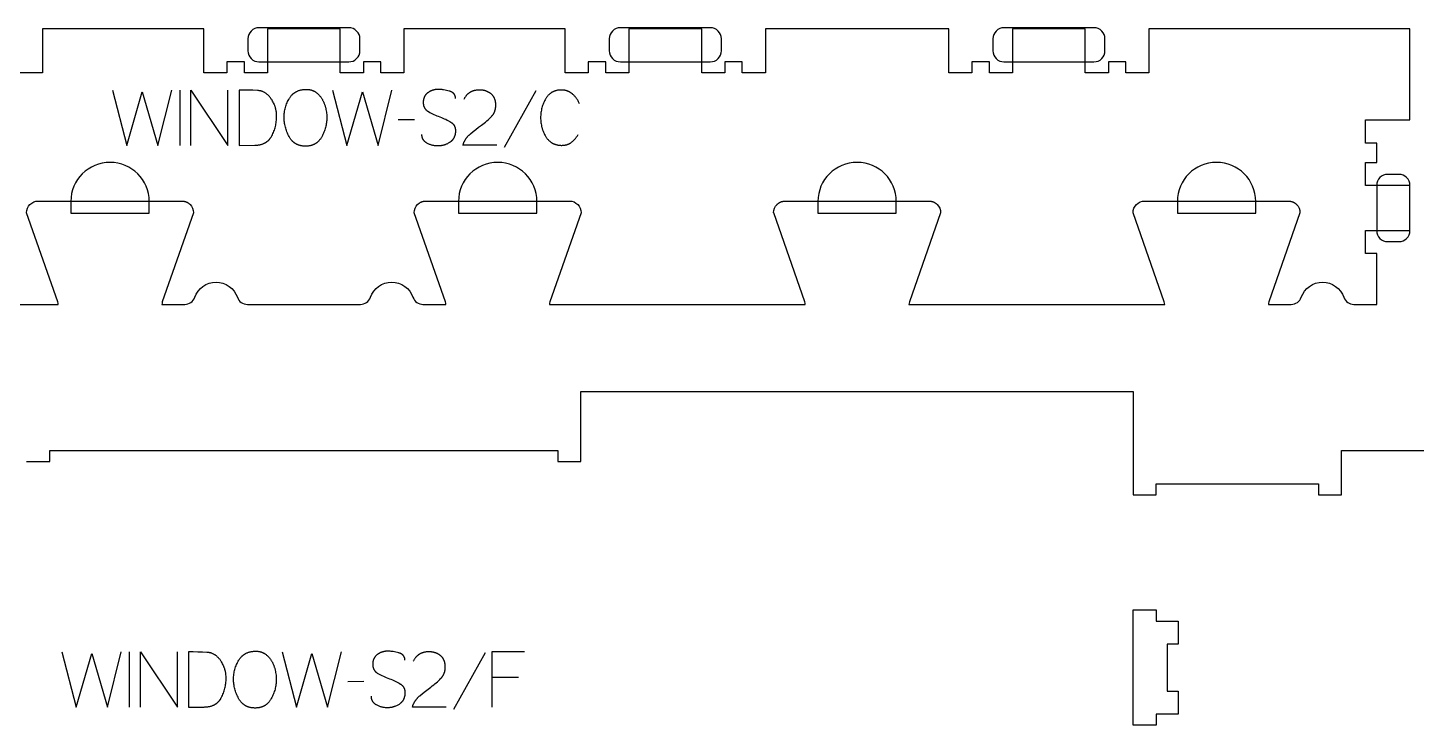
# Model space of a CAD drawing. Extents: x 0 to 4485, y 0 to 8771.
# Drawn here: x 838 to 1591, y 4232 to 4610 of the extents above; entities that cross this region are included whole.
import ezdxf

# ---------------------------------------------------------------- set-up
doc = ezdxf.new("R2010")
doc.units = 0
for name, color, linetype in [('1_ANYTOOL_1MMDEEP_LABELS_S', 2, 'CONTINUOUS'), ('3_ANYTOOL_CUTTHROUGH_INSID', 4, 'CONTINUOUS'), ('4_ANYTOOL_CUTTHROUGH_OUTSI', 5, 'CONTINUOUS'), ('5_ANYTOOL_HALF_MILL_9MM_IN', 3, 'CONTINUOUS')]:
    doc.layers.add(name, color=color, linetype=linetype)

msp = doc.modelspace()

# ---------------------------------------------------------------- linework, layer by layer
at = {"layer": '1_ANYTOOL_1MMDEEP_LABELS_S', "color": 2}
for points in [[(884.19, 4576.2), (891.91, 4546.2), (900.35, 4575.3), (908.84, 4546.2), (916.34, 4576.2)], [(920.71, 4576.2), (920.71, 4546.2)], [(926.71, 4546.2), (926.71, 4576.2), (946.77, 4546.2), (946.77, 4576.2)], [(1003.59, 4576.2), (1011.31, 4546.2), (1019.75, 4575.3), (1028.24, 4546.2), (1035.74, 4576.2)], [(1070.19, 4571.61), (1070.19, 4571.8), (1070.19, 4571.89), (1070.18, 4571.99), (1070.17, 4572.08), (1070.17, 4572.17), (1070.15, 4572.25), (1070.14, 4572.34), (1070.13, 4572.43), (1070.11, 4572.51), (1070.1, 4572.6), (1070.08, 4572.68), (1070.06, 4572.76), (1070.04, 4572.85), (1070.01, 4572.93), (1069.99, 4573), (1069.96, 4573.08), (1069.93, 4573.16), (1069.9, 4573.24), (1069.87, 4573.31), (1069.84, 4573.39), (1069.81, 4573.46), (1069.77, 4573.53), (1069.73, 4573.6), (1069.69, 4573.67), (1069.65, 4573.74), (1069.61, 4573.81), (1069.57, 4573.87), (1069.52, 4573.94), (1069.47, 4574.01), (1069.42, 4574.07), (1069.37, 4574.13), (1069.32, 4574.19), (1069.27, 4574.25), (1069.21, 4574.31), (1069.16, 4574.37), (1069.1, 4574.43), (1069.04, 4574.49), (1068.98, 4574.54), (1068.91, 4574.6), (1068.85, 4574.65), (1068.78, 4574.7), (1068.71, 4574.76), (1068.64, 4574.81), (1068.57, 4574.86), (1068.5, 4574.9), (1068.43, 4574.95), (1068.35, 4575), (1068.27, 4575.04), (1068.19, 4575.09), (1068.11, 4575.13), (1068.03, 4575.17), (1067.86, 4575.25), (1067.68, 4575.33), (1067.5, 4575.4), (1067.31, 4575.47), (1067.12, 4575.54), (1066.92, 4575.6), (1066.1, 4575.82), (1065.3, 4576.01), (1064.52, 4576.17), (1063.75, 4576.31), (1063.37, 4576.36), (1062.99, 4576.41), (1062.62, 4576.45), (1062.25, 4576.48), (1061.88, 4576.51), (1061.52, 4576.53), (1061.16, 4576.54), (1060.81, 4576.54), (1060.61, 4576.54), (1060.42, 4576.54), (1060.23, 4576.53), (1060.04, 4576.51), (1059.85, 4576.5), (1059.66, 4576.48), (1059.47, 4576.46), (1059.28, 4576.43), (1059.1, 4576.4), (1058.92, 4576.37), (1058.73, 4576.33), (1058.55, 4576.29), (1058.37, 4576.24), (1058.19, 4576.19), (1058.02, 4576.14), (1057.84, 4576.09), (1057.67, 4576.03), (1057.49, 4575.97), (1057.32, 4575.9), (1057.15, 4575.83), (1056.98, 4575.76), (1056.81, 4575.68), (1056.64, 4575.6), (1056.48, 4575.52), (1056.31, 4575.43), (1056.15, 4575.34), (1055.99, 4575.25), (1055.83, 4575.15), (1055.67, 4575.05), (1055.51, 4574.94), (1055.35, 4574.83), (1055.19, 4574.72), (1055.04, 4574.61), (1054.89, 4574.49), (1054.75, 4574.37), (1054.61, 4574.24), (1054.48, 4574.11), (1054.35, 4573.98), (1054.23, 4573.85), (1054.11, 4573.71), (1053.99, 4573.57), (1053.88, 4573.43), (1053.78, 4573.28), (1053.68, 4573.14), (1053.58, 4572.98), (1053.49, 4572.83), (1053.41, 4572.67), (1053.33, 4572.51), (1053.25, 4572.34), (1053.18, 4572.18), (1053.12, 4572.01), (1053.06, 4571.83), (1053, 4571.66), (1052.95, 4571.48), (1052.9, 4571.3), (1052.86, 4571.11), (1052.83, 4570.92), (1052.8, 4570.73), (1052.77, 4570.53), (1052.75, 4570.34), (1052.73, 4570.14), (1052.72, 4569.93), (1052.71, 4569.72), (1052.71, 4569.51), (1052.71, 4569.3), (1052.72, 4569.09), (1052.73, 4568.88), (1052.75, 4568.68), (1052.78, 4568.48), (1052.81, 4568.28), (1052.84, 4568.09), (1052.88, 4567.9), (1052.93, 4567.71), (1052.98, 4567.53), (1053.04, 4567.35), (1053.11, 4567.18), (1053.14, 4567.09), (1053.18, 4567), (1053.21, 4566.92), (1053.25, 4566.84), (1053.29, 4566.76), (1053.33, 4566.67), (1053.37, 4566.59), (1053.42, 4566.51), (1053.46, 4566.44), (1053.51, 4566.36), (1053.55, 4566.28), (1053.6, 4566.21), (1053.65, 4566.13), (1053.71, 4566.06), (1053.76, 4565.98), (1053.81, 4565.91), (1053.87, 4565.84), (1053.93, 4565.77), (1053.99, 4565.7), (1054.05, 4565.63), (1054.11, 4565.56), (1054.17, 4565.5), (1054.23, 4565.43), (1054.3, 4565.37), (1054.43, 4565.24), (1054.58, 4565.12), (1054.72, 4565), (1054.87, 4564.88), (1055.03, 4564.77), (1055.19, 4564.66), (1055.36, 4564.56), (1055.54, 4564.46), (1056.25, 4564.07), (1056.98, 4563.69), (1057.73, 4563.32), (1058.49, 4562.96), (1059.27, 4562.62), (1060.07, 4562.28), (1060.88, 4561.96), (1061.71, 4561.65), (1062.53, 4561.34), (1063.34, 4561.01), (1064.12, 4560.66), (1064.89, 4560.31), (1065.64, 4559.93), (1066.36, 4559.54), (1067.07, 4559.14), (1067.75, 4558.71), (1067.92, 4558.61), (1068.08, 4558.49), (1068.23, 4558.38), (1068.31, 4558.32), (1068.38, 4558.25), (1068.45, 4558.19), (1068.52, 4558.13), (1068.59, 4558.07), (1068.66, 4558), (1068.72, 4557.93), (1068.79, 4557.87), (1068.85, 4557.8), (1068.91, 4557.73), (1068.97, 4557.66), (1069.03, 4557.59), (1069.09, 4557.52), (1069.15, 4557.45), (1069.2, 4557.37), (1069.25, 4557.3), (1069.3, 4557.22), (1069.35, 4557.15), (1069.4, 4557.07), (1069.45, 4556.99), (1069.5, 4556.91), (1069.54, 4556.83), (1069.58, 4556.75), (1069.62, 4556.66), (1069.66, 4556.58), (1069.7, 4556.5), (1069.74, 4556.41), (1069.77, 4556.32), (1069.81, 4556.24), (1069.84, 4556.15), (1069.87, 4556.06), (1069.9, 4555.97), (1069.93, 4555.88), (1069.95, 4555.78), (1070, 4555.6), (1070.05, 4555.41), (1070.08, 4555.21), (1070.11, 4555.01), (1070.14, 4554.81), (1070.16, 4554.6), (1070.17, 4554.39), (1070.18, 4554.17), (1070.18, 4553.95), (1070.18, 4553.73), (1070.17, 4553.5), (1070.15, 4553.27), (1070.13, 4553.04), (1070.1, 4552.81), (1070.07, 4552.59), (1070.04, 4552.37), (1069.99, 4552.15), (1069.95, 4551.94), (1069.9, 4551.73), (1069.84, 4551.53), (1069.78, 4551.32), (1069.71, 4551.13), (1069.64, 4550.93), (1069.56, 4550.74), (1069.48, 4550.56), (1069.4, 4550.37), (1069.3, 4550.19), (1069.21, 4550.02), (1069.11, 4549.85), (1069, 4549.68), (1068.89, 4549.52), (1068.77, 4549.36), (1068.65, 4549.2), (1068.52, 4549.05), (1068.39, 4548.9), (1068.25, 4548.75), (1068.11, 4548.61), (1067.97, 4548.47), (1067.81, 4548.34), (1067.66, 4548.21), (1067.5, 4548.08), (1067.33, 4547.96), (1067.16, 4547.84), (1066.98, 4547.72), (1066.62, 4547.5), (1066.25, 4547.29), (1065.89, 4547.1), (1065.52, 4546.92), (1065.14, 4546.76), (1064.76, 4546.61), (1064.57, 4546.54), (1064.38, 4546.47), (1064.19, 4546.4), (1064, 4546.34), (1063.8, 4546.29), (1063.61, 4546.24), (1063.41, 4546.19), (1063.21, 4546.14), (1063.02, 4546.1), (1062.82, 4546.06), (1062.62, 4546.02), (1062.42, 4545.99), (1062.22, 4545.96), (1062.02, 4545.94), (1061.61, 4545.9), (1061.2, 4545.87), (1060.79, 4545.86), (1060.37, 4545.86), (1059.97, 4545.87), (1059.56, 4545.9), (1059.16, 4545.94), (1058.77, 4545.99), (1058.38, 4546.05), (1057.99, 4546.13), (1057.61, 4546.22), (1057.23, 4546.32), (1056.86, 4546.44), (1056.49, 4546.57), (1056.13, 4546.71), (1055.77, 4546.86), (1055.42, 4547.03), (1055.07, 4547.21), (1054.72, 4547.4), (1054.55, 4547.5), (1054.39, 4547.6), (1054.23, 4547.71), (1054.08, 4547.82), (1053.93, 4547.93), (1053.79, 4548.05), (1053.65, 4548.17), (1053.52, 4548.29), (1053.4, 4548.41), (1053.28, 4548.54), (1053.16, 4548.67), (1053.05, 4548.8), (1053, 4548.87), (1052.95, 4548.94), (1052.9, 4549), (1052.85, 4549.07), (1052.8, 4549.15), (1052.75, 4549.22), (1052.71, 4549.29), (1052.67, 4549.36), (1052.62, 4549.43), (1052.58, 4549.51), (1052.54, 4549.58), (1052.5, 4549.66), (1052.47, 4549.73), (1052.43, 4549.81), (1052.4, 4549.89), (1052.37, 4549.97), (1052.33, 4550.05), (1052.3, 4550.13), (1052.27, 4550.21), (1052.25, 4550.29), (1052.2, 4550.45), (1052.15, 4550.62), (1052.11, 4550.79), (1052.08, 4550.97), (1052.05, 4551.14), (1052.02, 4551.32), (1052, 4551.51), (1051.99, 4551.69), (1051.98, 4551.88), (1051.98, 4552.07)], [(1092.52, 4546.24), (1074.22, 4546.29), (1074.37, 4546.74), (1074.45, 4546.97), (1074.53, 4547.19), (1074.62, 4547.41), (1074.7, 4547.62), (1074.8, 4547.84), (1074.89, 4548.05), (1074.99, 4548.26), (1075.1, 4548.47), (1075.2, 4548.68), (1075.31, 4548.88), (1075.43, 4549.08), (1075.55, 4549.28), (1075.67, 4549.47), (1075.79, 4549.67), (1075.92, 4549.86), (1076.05, 4550.05), (1076.19, 4550.23), (1076.33, 4550.42), (1076.47, 4550.6), (1076.62, 4550.78), (1076.77, 4550.95), (1076.92, 4551.13), (1077.08, 4551.3), (1077.24, 4551.47), (1077.4, 4551.64), (1077.57, 4551.8), (1077.74, 4551.96), (1077.91, 4552.12), (1078.27, 4552.44), (1079.75, 4553.65), (1081.24, 4554.84), (1082.75, 4556), (1084.27, 4557.13), (1085.03, 4557.69), (1085.76, 4558.26), (1086.47, 4558.84), (1087.16, 4559.42), (1087.83, 4560.01), (1088.47, 4560.62), (1089.09, 4561.23), (1089.69, 4561.84), (1089.84, 4562), (1089.98, 4562.16), (1090.12, 4562.32), (1090.25, 4562.48), (1090.37, 4562.65), (1090.49, 4562.82), (1090.61, 4562.99), (1090.73, 4563.16), (1090.83, 4563.33), (1090.94, 4563.51), (1091.04, 4563.69), (1091.13, 4563.87), (1091.22, 4564.05), (1091.31, 4564.24), (1091.39, 4564.43), (1091.46, 4564.62), (1091.53, 4564.81), (1091.6, 4565.01), (1091.66, 4565.2), (1091.72, 4565.4), (1091.77, 4565.6), (1091.82, 4565.81), (1091.86, 4566.01), (1091.9, 4566.22), (1091.94, 4566.43), (1091.97, 4566.65), (1091.99, 4566.86), (1092.01, 4567.08), (1092.03, 4567.3), (1092.04, 4567.52), (1092.05, 4567.74), (1092.05, 4567.97), (1092.05, 4568.22), (1092.04, 4568.47), (1092.03, 4568.71), (1092.01, 4568.95), (1091.99, 4569.18), (1091.96, 4569.41), (1091.93, 4569.64), (1091.89, 4569.87), (1091.85, 4570.08), (1091.8, 4570.3), (1091.75, 4570.51), (1091.7, 4570.72), (1091.63, 4570.93), (1091.57, 4571.13), (1091.5, 4571.32), (1091.42, 4571.52), (1091.34, 4571.71), (1091.25, 4571.89), (1091.16, 4572.08), (1091.06, 4572.25), (1090.96, 4572.43), (1090.86, 4572.6), (1090.74, 4572.77), (1090.63, 4572.93), (1090.51, 4573.09), (1090.38, 4573.24), (1090.25, 4573.4), (1090.12, 4573.54), (1089.97, 4573.69), (1089.83, 4573.83), (1089.68, 4573.97), (1089.52, 4574.1), (1089.36, 4574.23), (1089.2, 4574.35), (1089.04, 4574.48), (1088.87, 4574.59), (1088.7, 4574.7), (1088.53, 4574.81), (1088.35, 4574.92), (1088.18, 4575.02), (1088, 4575.12), (1087.81, 4575.21), (1087.63, 4575.3), (1087.44, 4575.38), (1087.25, 4575.46), (1087.06, 4575.54), (1086.86, 4575.61), (1086.66, 4575.68), (1086.46, 4575.74), (1086.26, 4575.8), (1086.05, 4575.85), (1085.84, 4575.9), (1085.63, 4575.95), (1085.42, 4575.99), (1085.2, 4576.03), (1084.98, 4576.07), (1084.76, 4576.1), (1084.54, 4576.13), (1084.31, 4576.15), (1084.08, 4576.17), (1083.85, 4576.18), (1083.61, 4576.19), (1083.14, 4576.2), (1082.77, 4576.2), (1082.41, 4576.18), (1082.06, 4576.16), (1081.71, 4576.12), (1081.37, 4576.08), (1081.04, 4576.02), (1080.71, 4575.96), (1080.39, 4575.88), (1080.07, 4575.8), (1079.92, 4575.75), (1079.77, 4575.7), (1079.62, 4575.65), (1079.47, 4575.6), (1079.32, 4575.54), (1079.17, 4575.48), (1079.03, 4575.42), (1078.88, 4575.36), (1078.74, 4575.29), (1078.6, 4575.22), (1078.46, 4575.15), (1078.33, 4575.08), (1078.19, 4575), (1078.06, 4574.93), (1077.93, 4574.84), (1077.8, 4574.76), (1077.67, 4574.67), (1077.54, 4574.59), (1077.42, 4574.5), (1077.29, 4574.4), (1077.17, 4574.31), (1077.05, 4574.21), (1076.93, 4574.11), (1076.81, 4574), (1076.7, 4573.9), (1076.58, 4573.79), (1076.47, 4573.68), (1076.36, 4573.57), (1076.25, 4573.45), (1076.15, 4573.33), (1076.04, 4573.21), (1075.94, 4573.09), (1075.73, 4572.83), (1075.54, 4572.57), (1075.35, 4572.3), (1075.16, 4572.01), (1074.99, 4571.72), (1074.82, 4571.41), (1074.65, 4571.1)], [(1113.74, 4575.73), (1096.55, 4544.96)], [(1137.35, 4568.7), (1137.19, 4569.1), (1137.02, 4569.5), (1136.84, 4569.88), (1136.65, 4570.26), (1136.45, 4570.62), (1136.24, 4570.98), (1136.02, 4571.33), (1135.79, 4571.67), (1135.55, 4572), (1135.3, 4572.33), (1135.04, 4572.64), (1134.78, 4572.95), (1134.5, 4573.24), (1134.21, 4573.53), (1133.91, 4573.81), (1133.6, 4574.08), (1133.44, 4574.21), (1133.28, 4574.34), (1133.12, 4574.46), (1132.96, 4574.58), (1132.79, 4574.69), (1132.62, 4574.8), (1132.45, 4574.91), (1132.28, 4575.01), (1132.1, 4575.1), (1131.93, 4575.2), (1131.75, 4575.29), (1131.57, 4575.37), (1131.38, 4575.45), (1131.2, 4575.53), (1131.01, 4575.6), (1130.82, 4575.67), (1130.63, 4575.73), (1130.43, 4575.79), (1130.24, 4575.85), (1130.04, 4575.9), (1129.84, 4575.95), (1129.64, 4575.99), (1129.43, 4576.03), (1129.23, 4576.07), (1129.02, 4576.1), (1128.81, 4576.13), (1128.59, 4576.15), (1128.38, 4576.17), (1128.16, 4576.18), (1127.94, 4576.19), (1127.72, 4576.2), (1127.49, 4576.2), (1127.15, 4576.2), (1126.81, 4576.18), (1126.48, 4576.16), (1126.15, 4576.13), (1125.83, 4576.09), (1125.52, 4576.04), (1125.21, 4575.98), (1124.9, 4575.91), (1124.6, 4575.83), (1124.3, 4575.74), (1124.01, 4575.65), (1123.73, 4575.54), (1123.45, 4575.43), (1123.31, 4575.36), (1123.18, 4575.3), (1123.04, 4575.24), (1122.91, 4575.17), (1122.78, 4575.1), (1122.65, 4575.03), (1122.52, 4574.95), (1122.39, 4574.88), (1122.26, 4574.8), (1122.14, 4574.72), (1122.01, 4574.63), (1121.89, 4574.55), (1121.77, 4574.46), (1121.65, 4574.37), (1121.41, 4574.18), (1121.18, 4573.98), (1120.95, 4573.78), (1120.73, 4573.56), (1120.52, 4573.34), (1120.31, 4573.1), (1120.1, 4572.86), (1119.9, 4572.61), (1119.71, 4572.35), (1119.52, 4572.08), (1119.34, 4571.8), (1119.16, 4571.51), (1118.82, 4570.92), (1118.5, 4570.32), (1118.2, 4569.71), (1117.93, 4569.1), (1117.68, 4568.48), (1117.45, 4567.86), (1117.24, 4567.22), (1117.05, 4566.58), (1116.89, 4565.94), (1116.75, 4565.28), (1116.63, 4564.62), (1116.53, 4563.95), (1116.45, 4563.27), (1116.39, 4562.59), (1116.36, 4561.9), (1116.35, 4561.2), (1116.36, 4560.5), (1116.4, 4559.81), (1116.45, 4559.13), (1116.53, 4558.45), (1116.63, 4557.78), (1116.75, 4557.12), (1116.9, 4556.46), (1116.98, 4556.14), (1117.06, 4555.82), (1117.16, 4555.49), (1117.25, 4555.18), (1117.36, 4554.86), (1117.46, 4554.54), (1117.58, 4554.23), (1117.7, 4553.92), (1117.95, 4553.3), (1118.23, 4552.69), (1118.53, 4552.08), (1118.86, 4551.48), (1119.2, 4550.89), (1119.38, 4550.6), (1119.57, 4550.32), (1119.76, 4550.05), (1119.96, 4549.79), (1120.16, 4549.54), (1120.37, 4549.3), (1120.59, 4549.06), (1120.81, 4548.84), (1121.04, 4548.62), (1121.27, 4548.42), (1121.51, 4548.22), (1121.63, 4548.13), (1121.75, 4548.03), (1121.88, 4547.94), (1122, 4547.85), (1122.13, 4547.77), (1122.26, 4547.68), (1122.39, 4547.6), (1122.52, 4547.52), (1122.65, 4547.45), (1122.78, 4547.37), (1122.92, 4547.3), (1123.06, 4547.23), (1123.34, 4547.1), (1123.62, 4546.97), (1123.91, 4546.86), (1124.21, 4546.75), (1124.51, 4546.66), (1124.81, 4546.57), (1125.13, 4546.49), (1125.45, 4546.42), (1125.77, 4546.37), (1126.1, 4546.31), (1126.44, 4546.27), (1126.78, 4546.24), (1127.13, 4546.22), (1127.48, 4546.2), (1127.84, 4546.2), (1128.22, 4546.21), (1128.59, 4546.23), (1128.78, 4546.24), (1128.96, 4546.26), (1129.14, 4546.28), (1129.32, 4546.3), (1129.5, 4546.33), (1129.67, 4546.36), (1129.85, 4546.39), (1130.02, 4546.43), (1130.19, 4546.47), (1130.36, 4546.51), (1130.52, 4546.56), (1130.69, 4546.61), (1130.85, 4546.66), (1131.01, 4546.72), (1131.17, 4546.77), (1131.33, 4546.84), (1131.48, 4546.9), (1131.63, 4546.97), (1131.79, 4547.04), (1131.93, 4547.12), (1132.08, 4547.19), (1132.23, 4547.28), (1132.37, 4547.36), (1132.51, 4547.45), (1132.66, 4547.54), (1132.79, 4547.63), (1132.93, 4547.73), (1133.07, 4547.83), (1133.33, 4548.04), (1133.59, 4548.25), (1133.84, 4548.47), (1134.09, 4548.7), (1134.34, 4548.94), (1134.58, 4549.18), (1134.81, 4549.43), (1135.04, 4549.69), (1135.26, 4549.96), (1135.48, 4550.23), (1135.69, 4550.51), (1135.89, 4550.8), (1136.09, 4551.1), (1136.29, 4551.4), (1136.48, 4551.71), (1136.67, 4552.03)], [(1047.95, 4560.09), (1039.17, 4560)], [(856.8, 4271.51), (864.52, 4241.51), (872.96, 4270.61), (881.44, 4241.51), (888.94, 4271.51)], [(893.32, 4271.51), (893.32, 4241.51)], [(899.32, 4241.51), (899.32, 4271.51), (919.37, 4241.51), (919.37, 4271.51)], [(976.2, 4271.51), (983.92, 4241.51), (992.36, 4270.61), (1000.84, 4241.51), (1008.34, 4271.51)], [(1042.8, 4266.92), (1042.8, 4267.11), (1042.79, 4267.2), (1042.79, 4267.3), (1042.78, 4267.39), (1042.77, 4267.48), (1042.76, 4267.56), (1042.75, 4267.65), (1042.74, 4267.74), (1042.72, 4267.82), (1042.7, 4267.91), (1042.69, 4267.99), (1042.67, 4268.07), (1042.64, 4268.15), (1042.62, 4268.23), (1042.6, 4268.31), (1042.57, 4268.39), (1042.54, 4268.47), (1042.51, 4268.54), (1042.48, 4268.62), (1042.45, 4268.69), (1042.41, 4268.77), (1042.38, 4268.84), (1042.34, 4268.91), (1042.3, 4268.98), (1042.26, 4269.05), (1042.22, 4269.12), (1042.17, 4269.18), (1042.13, 4269.25), (1042.08, 4269.31), (1042.03, 4269.38), (1041.98, 4269.44), (1041.93, 4269.5), (1041.88, 4269.56), (1041.82, 4269.62), (1041.76, 4269.68), (1041.7, 4269.74), (1041.64, 4269.8), (1041.58, 4269.85), (1041.52, 4269.91), (1041.46, 4269.96), (1041.39, 4270.01), (1041.32, 4270.06), (1041.25, 4270.11), (1041.18, 4270.16), (1041.11, 4270.21), (1041.03, 4270.26), (1040.96, 4270.31), (1040.88, 4270.35), (1040.8, 4270.4), (1040.72, 4270.44), (1040.64, 4270.48), (1040.47, 4270.56), (1040.29, 4270.64), (1040.11, 4270.71), (1039.92, 4270.78), (1039.72, 4270.85), (1039.52, 4270.91), (1038.71, 4271.13), (1037.91, 4271.32), (1037.13, 4271.48), (1036.36, 4271.62), (1035.98, 4271.67), (1035.6, 4271.72), (1035.23, 4271.76), (1034.86, 4271.79), (1034.49, 4271.82), (1034.13, 4271.84), (1033.77, 4271.85), (1033.42, 4271.85), (1033.22, 4271.85), (1033.03, 4271.84), (1032.83, 4271.84), (1032.64, 4271.82), (1032.45, 4271.81), (1032.26, 4271.79), (1032.08, 4271.76), (1031.89, 4271.74), (1031.71, 4271.71), (1031.52, 4271.67), (1031.34, 4271.64), (1031.16, 4271.6), (1030.98, 4271.55), (1030.8, 4271.5), (1030.62, 4271.45), (1030.45, 4271.4), (1030.27, 4271.34), (1030.1, 4271.28), (1029.93, 4271.21), (1029.76, 4271.14), (1029.59, 4271.07), (1029.42, 4270.99), (1029.25, 4270.91), (1029.08, 4270.83), (1028.92, 4270.74), (1028.76, 4270.65), (1028.59, 4270.55), (1028.43, 4270.46), (1028.27, 4270.36), (1028.11, 4270.25), (1027.96, 4270.14), (1027.8, 4270.03), (1027.65, 4269.91), (1027.5, 4269.8), (1027.36, 4269.67), (1027.22, 4269.55), (1027.08, 4269.42), (1026.96, 4269.29), (1026.83, 4269.16), (1026.71, 4269.02), (1026.6, 4268.88), (1026.49, 4268.74), (1026.39, 4268.59), (1026.29, 4268.44), (1026.19, 4268.29), (1026.1, 4268.14), (1026.02, 4267.98), (1025.94, 4267.82), (1025.86, 4267.65), (1025.79, 4267.49), (1025.73, 4267.32), (1025.66, 4267.14), (1025.61, 4266.97), (1025.56, 4266.79), (1025.51, 4266.6), (1025.47, 4266.42), (1025.43, 4266.23), (1025.4, 4266.04), (1025.38, 4265.84), (1025.35, 4265.65), (1025.34, 4265.44), (1025.32, 4265.24), (1025.32, 4265.03), (1025.32, 4264.82), (1025.32, 4264.61), (1025.33, 4264.4), (1025.34, 4264.19), (1025.36, 4263.98), (1025.38, 4263.78), (1025.41, 4263.59), (1025.45, 4263.39), (1025.49, 4263.21), (1025.54, 4263.02), (1025.59, 4262.84), (1025.65, 4262.66), (1025.71, 4262.48), (1025.75, 4262.4), (1025.78, 4262.31), (1025.82, 4262.23), (1025.86, 4262.15), (1025.9, 4262.06), (1025.94, 4261.98), (1025.98, 4261.9), (1026.02, 4261.82), (1026.07, 4261.74), (1026.11, 4261.67), (1026.16, 4261.59), (1026.21, 4261.51), (1026.26, 4261.44), (1026.31, 4261.37), (1026.37, 4261.29), (1026.42, 4261.22), (1026.48, 4261.15), (1026.53, 4261.08), (1026.59, 4261.01), (1026.65, 4260.94), (1026.71, 4260.87), (1026.78, 4260.81), (1026.84, 4260.74), (1026.91, 4260.68), (1027.04, 4260.55), (1027.18, 4260.43), (1027.33, 4260.31), (1027.48, 4260.19), (1027.64, 4260.08), (1027.8, 4259.97), (1027.97, 4259.87), (1028.14, 4259.77), (1028.86, 4259.38), (1029.59, 4259), (1030.34, 4258.63), (1031.1, 4258.27), (1031.88, 4257.93), (1032.68, 4257.59), (1033.49, 4257.27), (1034.32, 4256.96), (1035.14, 4256.65), (1035.95, 4256.32), (1036.73, 4255.97), (1037.5, 4255.61), (1038.24, 4255.24), (1038.97, 4254.85), (1039.67, 4254.44), (1040.36, 4254.02), (1040.52, 4253.91), (1040.68, 4253.8), (1040.84, 4253.68), (1040.91, 4253.62), (1040.99, 4253.56), (1041.06, 4253.5), (1041.13, 4253.44), (1041.2, 4253.37), (1041.26, 4253.31), (1041.33, 4253.24), (1041.4, 4253.18), (1041.46, 4253.11), (1041.52, 4253.04), (1041.58, 4252.97), (1041.64, 4252.9), (1041.7, 4252.83), (1041.75, 4252.75), (1041.81, 4252.68), (1041.86, 4252.61), (1041.91, 4252.53), (1041.96, 4252.45), (1042.01, 4252.38), (1042.06, 4252.3), (1042.1, 4252.22), (1042.15, 4252.14), (1042.19, 4252.06), (1042.23, 4251.97), (1042.27, 4251.89), (1042.31, 4251.81), (1042.34, 4251.72), (1042.38, 4251.63), (1042.41, 4251.55), (1042.45, 4251.46), (1042.48, 4251.37), (1042.51, 4251.28), (1042.53, 4251.19), (1042.56, 4251.09), (1042.61, 4250.91), (1042.65, 4250.71), (1042.69, 4250.52), (1042.72, 4250.32), (1042.75, 4250.12), (1042.76, 4249.91), (1042.78, 4249.7), (1042.79, 4249.48), (1042.79, 4249.26), (1042.78, 4249.04), (1042.77, 4248.81), (1042.76, 4248.58), (1042.74, 4248.35), (1042.71, 4248.12), (1042.68, 4247.9), (1042.64, 4247.68), (1042.6, 4247.46), (1042.55, 4247.25), (1042.5, 4247.04), (1042.45, 4246.84), (1042.39, 4246.63), (1042.32, 4246.44), (1042.25, 4246.24), (1042.17, 4246.05), (1042.09, 4245.87), (1042, 4245.68), (1041.91, 4245.5), (1041.82, 4245.33), (1041.71, 4245.16), (1041.61, 4244.99), (1041.5, 4244.82), (1041.38, 4244.66), (1041.26, 4244.51), (1041.13, 4244.35), (1041, 4244.21), (1040.86, 4244.06), (1040.72, 4243.92), (1040.57, 4243.78), (1040.42, 4243.65), (1040.26, 4243.52), (1040.1, 4243.39), (1039.94, 4243.27), (1039.76, 4243.15), (1039.59, 4243.03), (1039.23, 4242.81), (1038.86, 4242.6), (1038.49, 4242.41), (1038.12, 4242.23), (1037.75, 4242.07), (1037.37, 4241.91), (1037.18, 4241.84), (1036.99, 4241.78), (1036.8, 4241.71), (1036.6, 4241.65), (1036.41, 4241.6), (1036.21, 4241.54), (1036.02, 4241.49), (1035.82, 4241.45), (1035.62, 4241.41), (1035.43, 4241.37), (1035.23, 4241.33), (1035.03, 4241.3), (1034.83, 4241.27), (1034.62, 4241.24), (1034.22, 4241.2), (1033.81, 4241.18), (1033.39, 4241.17), (1032.98, 4241.17), (1032.57, 4241.18), (1032.17, 4241.21), (1031.77, 4241.25), (1031.37, 4241.3), (1030.98, 4241.36), (1030.6, 4241.44), (1030.22, 4241.53), (1029.84, 4241.63), (1029.47, 4241.75), (1029.1, 4241.88), (1028.74, 4242.02), (1028.38, 4242.17), (1028.02, 4242.34), (1027.67, 4242.52), (1027.33, 4242.71), (1027.16, 4242.81), (1027, 4242.91), (1026.84, 4243.02), (1026.69, 4243.13), (1026.54, 4243.24), (1026.4, 4243.36), (1026.26, 4243.47), (1026.13, 4243.6), (1026, 4243.72), (1025.88, 4243.85), (1025.77, 4243.98), (1025.66, 4244.11), (1025.6, 4244.18), (1025.55, 4244.24), (1025.5, 4244.31), (1025.45, 4244.38), (1025.41, 4244.45), (1025.36, 4244.52), (1025.32, 4244.6), (1025.27, 4244.67), (1025.23, 4244.74), (1025.19, 4244.82), (1025.15, 4244.89), (1025.11, 4244.97), (1025.07, 4245.04), (1025.04, 4245.12), (1025, 4245.2), (1024.97, 4245.28), (1024.94, 4245.36), (1024.91, 4245.44), (1024.88, 4245.52), (1024.85, 4245.6), (1024.8, 4245.76), (1024.76, 4245.93), (1024.72, 4246.1), (1024.68, 4246.28), (1024.65, 4246.45), (1024.63, 4246.63), (1024.61, 4246.81), (1024.6, 4247), (1024.59, 4247.19), (1024.59, 4247.38)], [(1065.13, 4241.55), (1046.83, 4241.59), (1046.98, 4242.05), (1047.05, 4242.27), (1047.14, 4242.5), (1047.22, 4242.72), (1047.31, 4242.93), (1047.4, 4243.15), (1047.5, 4243.36), (1047.6, 4243.57), (1047.7, 4243.78), (1047.81, 4243.98), (1047.92, 4244.19), (1048.04, 4244.39), (1048.15, 4244.59), (1048.27, 4244.78), (1048.4, 4244.97), (1048.53, 4245.17), (1048.66, 4245.35), (1048.79, 4245.54), (1048.93, 4245.72), (1049.08, 4245.91), (1049.22, 4246.09), (1049.37, 4246.26), (1049.53, 4246.44), (1049.68, 4246.61), (1049.84, 4246.78), (1050.01, 4246.94), (1050.17, 4247.11), (1050.34, 4247.27), (1050.52, 4247.43), (1050.88, 4247.74), (1052.36, 4248.96), (1053.85, 4250.15), (1055.36, 4251.31), (1056.88, 4252.44), (1057.63, 4253), (1058.37, 4253.57), (1059.08, 4254.14), (1059.77, 4254.73), (1060.43, 4255.32), (1061.08, 4255.92), (1061.7, 4256.53), (1062.3, 4257.15), (1062.45, 4257.31), (1062.59, 4257.47), (1062.72, 4257.63), (1062.85, 4257.79), (1062.98, 4257.96), (1063.1, 4258.12), (1063.22, 4258.29), (1063.33, 4258.47), (1063.44, 4258.64), (1063.54, 4258.82), (1063.64, 4259), (1063.74, 4259.18), (1063.83, 4259.36), (1063.91, 4259.55), (1063.99, 4259.74), (1064.07, 4259.93), (1064.14, 4260.12), (1064.21, 4260.31), (1064.27, 4260.51), (1064.33, 4260.71), (1064.38, 4260.91), (1064.43, 4261.12), (1064.47, 4261.32), (1064.51, 4261.53), (1064.55, 4261.74), (1064.58, 4261.95), (1064.6, 4262.17), (1064.62, 4262.39), (1064.64, 4262.61), (1064.65, 4262.83), (1064.66, 4263.05), (1064.66, 4263.28), (1064.66, 4263.53), (1064.65, 4263.78), (1064.64, 4264.02), (1064.62, 4264.26), (1064.6, 4264.49), (1064.57, 4264.72), (1064.54, 4264.95), (1064.5, 4265.17), (1064.46, 4265.39), (1064.41, 4265.61), (1064.36, 4265.82), (1064.3, 4266.03), (1064.24, 4266.24), (1064.17, 4266.44), (1064.1, 4266.63), (1064.03, 4266.83), (1063.94, 4267.02), (1063.86, 4267.2), (1063.77, 4267.38), (1063.67, 4267.56), (1063.57, 4267.74), (1063.46, 4267.91), (1063.35, 4268.07), (1063.24, 4268.24), (1063.11, 4268.4), (1062.99, 4268.55), (1062.86, 4268.71), (1062.72, 4268.85), (1062.58, 4269), (1062.44, 4269.14), (1062.28, 4269.28), (1062.13, 4269.41), (1061.97, 4269.54), (1061.81, 4269.66), (1061.64, 4269.78), (1061.48, 4269.9), (1061.31, 4270.01), (1061.13, 4270.12), (1060.96, 4270.23), (1060.78, 4270.33), (1060.6, 4270.42), (1060.42, 4270.52), (1060.23, 4270.6), (1060.05, 4270.69), (1059.86, 4270.77), (1059.66, 4270.84), (1059.47, 4270.92), (1059.27, 4270.98), (1059.07, 4271.05), (1058.86, 4271.11), (1058.66, 4271.16), (1058.45, 4271.21), (1058.24, 4271.26), (1058.02, 4271.3), (1057.81, 4271.34), (1057.59, 4271.38), (1057.37, 4271.41), (1057.14, 4271.43), (1056.92, 4271.46), (1056.69, 4271.48), (1056.46, 4271.49), (1056.22, 4271.5), (1055.74, 4271.51), (1055.38, 4271.5), (1055.02, 4271.49), (1054.66, 4271.46), (1054.32, 4271.43), (1053.98, 4271.38), (1053.64, 4271.33), (1053.32, 4271.26), (1053, 4271.19), (1052.68, 4271.11), (1052.53, 4271.06), (1052.37, 4271.01), (1052.22, 4270.96), (1052.07, 4270.91), (1051.92, 4270.85), (1051.78, 4270.79), (1051.63, 4270.73), (1051.49, 4270.67), (1051.35, 4270.6), (1051.21, 4270.53), (1051.07, 4270.46), (1050.93, 4270.39), (1050.8, 4270.31), (1050.67, 4270.23), (1050.53, 4270.15), (1050.4, 4270.07), (1050.27, 4269.98), (1050.15, 4269.9), (1050.02, 4269.8), (1049.9, 4269.71), (1049.78, 4269.61), (1049.66, 4269.52), (1049.54, 4269.42), (1049.42, 4269.31), (1049.31, 4269.21), (1049.19, 4269.1), (1049.08, 4268.99), (1048.97, 4268.87), (1048.86, 4268.76), (1048.75, 4268.64), (1048.65, 4268.52), (1048.54, 4268.4), (1048.34, 4268.14), (1048.14, 4267.88), (1047.95, 4267.6), (1047.77, 4267.32), (1047.59, 4267.03), (1047.42, 4266.72), (1047.26, 4266.41)], [(1086.34, 4271.04), (1069.16, 4240.27)], [(1107.6, 4271.51), (1089.94, 4271.51), (1089.94, 4241.51)], [(1020.56, 4255.39), (1011.77, 4255.31)], [(1104.43, 4257.54), (1089.94, 4257.54)]]:
    msp.add_lwpolyline(points, dxfattribs=at)
for points in [[(952.81, 4576.2), (952.81, 4546.2), (961.34, 4546.29), (961.75, 4546.3), (962.15, 4546.32), (962.55, 4546.34), (962.93, 4546.38), (963.31, 4546.43), (963.69, 4546.49), (964.05, 4546.55), (964.41, 4546.63), (964.75, 4546.72), (965.1, 4546.81), (965.43, 4546.92), (965.75, 4547.03), (966.07, 4547.15), (966.22, 4547.22), (966.38, 4547.29), (966.53, 4547.36), (966.68, 4547.43), (966.83, 4547.5), (966.97, 4547.58), (967.12, 4547.66), (967.26, 4547.74), (967.4, 4547.83), (967.54, 4547.91), (967.67, 4548), (967.8, 4548.09), (967.94, 4548.19), (968.07, 4548.28), (968.19, 4548.38), (968.32, 4548.48), (968.44, 4548.59), (968.57, 4548.69), (968.69, 4548.8), (968.8, 4548.91), (968.92, 4549.02), (969.03, 4549.14), (969.15, 4549.26), (969.26, 4549.38), (969.37, 4549.5), (969.47, 4549.62), (969.58, 4549.75), (969.68, 4549.88), (969.78, 4550.01), (969.88, 4550.14), (969.97, 4550.28), (970.07, 4550.42), (970.25, 4550.7), (970.43, 4551), (970.59, 4551.3), (970.91, 4551.92), (971.21, 4552.54), (971.48, 4553.17), (971.74, 4553.81), (971.97, 4554.45), (972.19, 4555.1), (972.38, 4555.75), (972.55, 4556.41), (972.71, 4557.08), (972.84, 4557.75), (972.95, 4558.42), (973.04, 4559.1), (973.12, 4559.79), (973.17, 4560.48), (973.2, 4561.18), (973.21, 4561.89), (973.2, 4562.48), (973.17, 4563.07), (973.12, 4563.66), (973.05, 4564.24), (972.97, 4564.81), (972.91, 4565.09), (972.86, 4565.38), (972.8, 4565.66), (972.73, 4565.94), (972.66, 4566.22), (972.59, 4566.49), (972.51, 4566.77), (972.42, 4567.04), (972.33, 4567.31), (972.24, 4567.58), (972.14, 4567.85), (972.03, 4568.12), (971.92, 4568.39), (971.81, 4568.65), (971.57, 4569.18), (971.31, 4569.7), (971.02, 4570.21), (970.72, 4570.71), (970.53, 4571.02), (970.33, 4571.32), (970.13, 4571.6), (969.92, 4571.88), (969.72, 4572.15), (969.5, 4572.41), (969.29, 4572.66), (969.07, 4572.9), (968.85, 4573.14), (968.62, 4573.36), (968.4, 4573.57), (968.16, 4573.78), (967.93, 4573.97), (967.69, 4574.16), (967.45, 4574.33), (967.2, 4574.5), (966.95, 4574.66), (966.7, 4574.81), (966.45, 4574.95), (966.19, 4575.08), (965.92, 4575.2), (965.66, 4575.31), (965.39, 4575.41), (965.12, 4575.51), (964.84, 4575.59), (964.56, 4575.67), (964.28, 4575.73), (963.99, 4575.79), (963.7, 4575.84), (963.41, 4575.87), (963.11, 4575.9), (962.82, 4575.92), (960.38, 4576.03), (957.9, 4576.11), (955.38, 4576.17)], [(989.28, 4576.54), (989.65, 4576.54), (990.02, 4576.52), (990.37, 4576.49), (990.72, 4576.45), (990.9, 4576.43), (991.07, 4576.4), (991.24, 4576.37), (991.4, 4576.33), (991.57, 4576.3), (991.73, 4576.26), (991.89, 4576.22), (992.05, 4576.17), (992.21, 4576.13), (992.37, 4576.08), (992.52, 4576.02), (992.68, 4575.97), (992.83, 4575.91), (992.98, 4575.84), (993.13, 4575.78), (993.27, 4575.71), (993.42, 4575.64), (993.56, 4575.57), (993.7, 4575.49), (993.84, 4575.41), (993.98, 4575.33), (994.11, 4575.24), (994.25, 4575.16), (994.38, 4575.06), (994.64, 4574.88), (994.89, 4574.68), (995.14, 4574.48), (995.38, 4574.28), (995.62, 4574.06), (995.85, 4573.84), (996.07, 4573.62), (996.29, 4573.39), (996.5, 4573.15), (996.71, 4572.91), (996.91, 4572.66), (997.11, 4572.4), (997.3, 4572.14), (997.48, 4571.87), (997.66, 4571.6), (997.83, 4571.31), (998, 4571.03), (998.16, 4570.74), (998.31, 4570.45), (998.46, 4570.15), (998.6, 4569.85), (998.74, 4569.54), (998.87, 4569.24), (999, 4568.93), (999.12, 4568.61), (999.23, 4568.29), (999.34, 4567.97), (999.44, 4567.64), (999.54, 4567.31), (999.63, 4566.98), (999.72, 4566.64), (999.8, 4566.3), (999.95, 4565.62), (1000.07, 4564.94), (1000.18, 4564.27), (1000.27, 4563.61), (1000.34, 4562.96), (1000.38, 4562.31), (1000.41, 4561.66), (1000.42, 4561.03), (1000.41, 4560.39), (1000.38, 4559.75), (1000.33, 4559.12), (1000.25, 4558.48), (1000.15, 4557.84), (1000.03, 4557.2), (999.89, 4556.57), (999.73, 4555.93), (999.55, 4555.29), (999.34, 4554.65), (999.12, 4554.02), (998.87, 4553.38), (998.6, 4552.74), (998.31, 4552.1), (997.99, 4551.47), (997.66, 4550.83), (997.48, 4550.51), (997.3, 4550.21), (997.11, 4549.92), (996.92, 4549.63), (996.72, 4549.36), (996.51, 4549.1), (996.3, 4548.84), (996.08, 4548.6), (995.96, 4548.48), (995.85, 4548.36), (995.74, 4548.25), (995.62, 4548.14), (995.5, 4548.03), (995.38, 4547.92), (995.26, 4547.82), (995.14, 4547.72), (995.01, 4547.62), (994.89, 4547.53), (994.76, 4547.43), (994.63, 4547.34), (994.5, 4547.25), (994.37, 4547.17), (994.23, 4547.08), (994.1, 4547), (993.96, 4546.93), (993.82, 4546.85), (993.68, 4546.78), (993.54, 4546.7), (993.39, 4546.64), (993.25, 4546.57), (993.1, 4546.51), (992.96, 4546.45), (992.81, 4546.39), (992.66, 4546.33), (992.5, 4546.28), (992.35, 4546.23), (992.04, 4546.13), (991.72, 4546.05), (991.39, 4545.97), (991.06, 4545.91), (990.72, 4545.85), (990.38, 4545.81), (990.03, 4545.77), (989.67, 4545.75), (989.31, 4545.73), (988.94, 4545.73), (988.55, 4545.73), (988.18, 4545.75), (987.81, 4545.77), (987.45, 4545.81), (987.09, 4545.86), (986.74, 4545.91), (986.4, 4545.98), (986.06, 4546.05), (985.73, 4546.14), (985.41, 4546.24), (985.25, 4546.29), (985.1, 4546.34), (984.94, 4546.4), (984.79, 4546.46), (984.64, 4546.52), (984.48, 4546.58), (984.34, 4546.65), (984.19, 4546.72), (984.04, 4546.79), (983.9, 4546.87), (983.76, 4546.95), (983.62, 4547.03), (983.48, 4547.11), (983.34, 4547.19), (983.21, 4547.28), (983.07, 4547.37), (982.94, 4547.46), (982.81, 4547.56), (982.68, 4547.65), (982.55, 4547.75), (982.43, 4547.86), (982.3, 4547.96), (982.18, 4548.07), (982.06, 4548.18), (981.94, 4548.29), (981.83, 4548.41), (981.71, 4548.53), (981.6, 4548.65), (981.48, 4548.77), (981.37, 4548.89), (981.16, 4549.15), (980.95, 4549.42), (980.75, 4549.7), (980.55, 4549.99), (980.36, 4550.29), (980.18, 4550.6), (980, 4550.91), (979.67, 4551.56), (979.35, 4552.21), (979.06, 4552.86), (978.79, 4553.51), (978.54, 4554.16), (978.32, 4554.81), (978.11, 4555.46), (977.93, 4556.11), (977.77, 4556.76), (977.63, 4557.41), (977.51, 4558.06), (977.41, 4558.72), (977.33, 4559.37), (977.28, 4560.02), (977.25, 4560.68), (977.24, 4561.33), (977.25, 4562.02), (977.28, 4562.71), (977.34, 4563.39), (977.42, 4564.07), (977.52, 4564.74), (977.64, 4565.4), (977.79, 4566.06), (977.96, 4566.71), (978.15, 4567.36), (978.37, 4568), (978.6, 4568.63), (978.86, 4569.26), (979.15, 4569.89), (979.45, 4570.5), (979.78, 4571.12), (980.13, 4571.72), (980.31, 4572.02), (980.5, 4572.31), (980.7, 4572.58), (980.91, 4572.85), (981.12, 4573.11), (981.33, 4573.36), (981.56, 4573.6), (981.79, 4573.83), (981.9, 4573.94), (982.02, 4574.05), (982.14, 4574.16), (982.27, 4574.26), (982.39, 4574.37), (982.52, 4574.47), (982.64, 4574.56), (982.77, 4574.66), (982.9, 4574.75), (983.04, 4574.84), (983.17, 4574.93), (983.3, 4575.02), (983.44, 4575.1), (983.58, 4575.18), (983.72, 4575.26), (983.86, 4575.34), (984.01, 4575.41), (984.15, 4575.48), (984.45, 4575.62), (984.75, 4575.75), (985.06, 4575.86), (985.38, 4575.97), (985.7, 4576.07), (986.03, 4576.16), (986.36, 4576.24), (986.7, 4576.31), (987.05, 4576.37), (987.41, 4576.43), (987.77, 4576.47), (988.14, 4576.5), (988.51, 4576.52), (988.89, 4576.54)], [(925.42, 4271.51), (925.42, 4241.51), (933.94, 4241.59), (934.35, 4241.6), (934.76, 4241.62), (935.15, 4241.65), (935.54, 4241.69), (935.92, 4241.74), (936.29, 4241.8), (936.66, 4241.86), (937.01, 4241.94), (937.36, 4242.03), (937.7, 4242.12), (938.03, 4242.23), (938.36, 4242.34), (938.68, 4242.46), (938.83, 4242.53), (938.99, 4242.6), (939.14, 4242.67), (939.29, 4242.74), (939.43, 4242.81), (939.58, 4242.89), (939.72, 4242.97), (939.86, 4243.05), (940, 4243.14), (940.14, 4243.22), (940.28, 4243.31), (940.41, 4243.4), (940.54, 4243.5), (940.67, 4243.59), (940.8, 4243.69), (940.93, 4243.79), (941.05, 4243.9), (941.17, 4244), (941.29, 4244.11), (941.41, 4244.22), (941.53, 4244.33), (941.64, 4244.45), (941.75, 4244.56), (941.86, 4244.68), (941.97, 4244.81), (942.08, 4244.93), (942.18, 4245.06), (942.29, 4245.19), (942.39, 4245.32), (942.48, 4245.45), (942.58, 4245.59), (942.68, 4245.73), (942.86, 4246.01), (943.03, 4246.31), (943.2, 4246.61), (943.52, 4247.23), (943.81, 4247.85), (944.09, 4248.48), (944.34, 4249.12), (944.58, 4249.76), (944.79, 4250.41), (944.99, 4251.06), (945.16, 4251.72), (945.31, 4252.38), (945.45, 4253.05), (945.56, 4253.73), (945.65, 4254.41), (945.72, 4255.1), (945.77, 4255.79), (945.8, 4256.49), (945.82, 4257.19), (945.81, 4257.79), (945.78, 4258.38), (945.73, 4258.97), (945.66, 4259.55), (945.57, 4260.12), (945.52, 4260.4), (945.47, 4260.69), (945.4, 4260.97), (945.34, 4261.25), (945.27, 4261.52), (945.19, 4261.8), (945.11, 4262.08), (945.03, 4262.35), (944.94, 4262.62), (944.84, 4262.89), (944.74, 4263.16), (944.64, 4263.43), (944.53, 4263.7), (944.42, 4263.96), (944.17, 4264.49), (943.91, 4265), (943.63, 4265.52), (943.33, 4266.02), (943.13, 4266.33), (942.94, 4266.63), (942.74, 4266.91), (942.53, 4267.19), (942.32, 4267.46), (942.11, 4267.72), (941.9, 4267.97), (941.68, 4268.21), (941.46, 4268.44), (941.23, 4268.67), (941, 4268.88), (940.77, 4269.09), (940.54, 4269.28), (940.3, 4269.47), (940.06, 4269.64), (939.81, 4269.81), (939.56, 4269.97), (939.31, 4270.12), (939.05, 4270.26), (938.79, 4270.39), (938.53, 4270.51), (938.27, 4270.62), (938, 4270.72), (937.72, 4270.82), (937.45, 4270.9), (937.17, 4270.98), (936.89, 4271.04), (936.6, 4271.1), (936.31, 4271.14), (936.02, 4271.18), (935.72, 4271.21), (935.42, 4271.23), (932.99, 4271.34), (930.51, 4271.42), (927.99, 4271.48)], [(961.89, 4271.85), (962.26, 4271.85), (962.62, 4271.83), (962.98, 4271.8), (963.33, 4271.76), (963.5, 4271.73), (963.67, 4271.71), (963.84, 4271.68), (964.01, 4271.64), (964.18, 4271.61), (964.34, 4271.57), (964.5, 4271.53), (964.66, 4271.48), (964.82, 4271.43), (964.98, 4271.38), (965.13, 4271.33), (965.28, 4271.27), (965.44, 4271.21), (965.59, 4271.15), (965.73, 4271.09), (965.88, 4271.02), (966.02, 4270.95), (966.17, 4270.88), (966.31, 4270.8), (966.45, 4270.72), (966.58, 4270.64), (966.72, 4270.55), (966.85, 4270.46), (966.99, 4270.37), (967.25, 4270.19), (967.5, 4269.99), (967.75, 4269.79), (967.99, 4269.58), (968.23, 4269.37), (968.46, 4269.15), (968.68, 4268.93), (968.9, 4268.7), (969.11, 4268.46), (969.32, 4268.22), (969.52, 4267.97), (969.71, 4267.71), (969.9, 4267.45), (970.09, 4267.18), (970.26, 4266.9), (970.44, 4266.62), (970.6, 4266.34), (970.76, 4266.05), (970.92, 4265.75), (971.07, 4265.46), (971.21, 4265.16), (971.35, 4264.85), (971.48, 4264.55), (971.6, 4264.23), (971.72, 4263.92), (971.84, 4263.6), (971.95, 4263.28), (972.05, 4262.95), (972.15, 4262.62), (972.24, 4262.29), (972.33, 4261.95), (972.41, 4261.61), (972.55, 4260.93), (972.68, 4260.25), (972.79, 4259.58), (972.87, 4258.92), (972.94, 4258.26), (972.99, 4257.61), (973.02, 4256.97), (973.03, 4256.34), (973.02, 4255.7), (972.99, 4255.06), (972.93, 4254.42), (972.86, 4253.79), (972.76, 4253.15), (972.64, 4252.51), (972.5, 4251.87), (972.34, 4251.24), (972.15, 4250.6), (971.95, 4249.96), (971.72, 4249.32), (971.47, 4248.69), (971.2, 4248.05), (970.91, 4247.41), (970.6, 4246.77), (970.27, 4246.14), (970.09, 4245.82), (969.91, 4245.52), (969.72, 4245.23), (969.52, 4244.94), (969.32, 4244.67), (969.12, 4244.4), (968.9, 4244.15), (968.68, 4243.91), (968.57, 4243.79), (968.46, 4243.67), (968.34, 4243.56), (968.23, 4243.45), (968.11, 4243.34), (967.99, 4243.23), (967.87, 4243.13), (967.74, 4243.03), (967.62, 4242.93), (967.49, 4242.84), (967.36, 4242.74), (967.24, 4242.65), (967.1, 4242.56), (966.97, 4242.48), (966.84, 4242.39), (966.7, 4242.31), (966.57, 4242.23), (966.43, 4242.16), (966.29, 4242.08), (966.14, 4242.01), (966, 4241.95), (965.86, 4241.88), (965.71, 4241.82), (965.56, 4241.75), (965.41, 4241.7), (965.26, 4241.64), (965.11, 4241.59), (964.96, 4241.54), (964.64, 4241.44), (964.32, 4241.36), (964, 4241.28), (963.67, 4241.22), (963.33, 4241.16), (962.98, 4241.12), (962.63, 4241.08), (962.28, 4241.06), (961.91, 4241.04), (961.54, 4241.04), (961.16, 4241.04), (960.79, 4241.06), (960.42, 4241.08), (960.05, 4241.12), (959.7, 4241.16), (959.35, 4241.22), (959.01, 4241.29), (958.67, 4241.36), (958.34, 4241.45), (958.02, 4241.54), (957.86, 4241.6), (957.7, 4241.65), (957.55, 4241.71), (957.39, 4241.77), (957.24, 4241.83), (957.09, 4241.89), (956.94, 4241.96), (956.8, 4242.03), (956.65, 4242.1), (956.51, 4242.18), (956.36, 4242.25), (956.22, 4242.33), (956.09, 4242.42), (955.95, 4242.5), (955.81, 4242.59), (955.68, 4242.68), (955.55, 4242.77), (955.42, 4242.87), (955.29, 4242.96), (955.16, 4243.06), (955.03, 4243.17), (954.91, 4243.27), (954.79, 4243.38), (954.67, 4243.49), (954.55, 4243.6), (954.43, 4243.72), (954.32, 4243.83), (954.2, 4243.95), (954.09, 4244.08), (953.98, 4244.2), (953.76, 4244.46), (953.55, 4244.73), (953.35, 4245.01), (953.16, 4245.3), (952.97, 4245.6), (952.78, 4245.9), (952.61, 4246.22), (952.27, 4246.87), (951.96, 4247.52), (951.67, 4248.17), (951.4, 4248.82), (951.15, 4249.47), (950.92, 4250.12), (950.72, 4250.77), (950.53, 4251.42), (950.37, 4252.07), (950.23, 4252.72), (950.11, 4253.37), (950.02, 4254.03), (949.94, 4254.68), (949.89, 4255.33), (949.85, 4255.98), (949.84, 4256.64), (949.85, 4257.33), (949.89, 4258.02), (949.95, 4258.7), (950.02, 4259.38), (950.13, 4260.05), (950.25, 4260.71), (950.4, 4261.37), (950.57, 4262.02), (950.76, 4262.67), (950.97, 4263.31), (951.21, 4263.94), (951.47, 4264.57), (951.75, 4265.2), (952.06, 4265.81), (952.39, 4266.42), (952.74, 4267.03), (952.92, 4267.33), (953.11, 4267.61), (953.31, 4267.89), (953.51, 4268.16), (953.72, 4268.42), (953.94, 4268.67), (954.16, 4268.91), (954.39, 4269.14), (954.51, 4269.25), (954.63, 4269.36), (954.75, 4269.47), (954.87, 4269.57), (955, 4269.68), (955.12, 4269.78), (955.25, 4269.87), (955.38, 4269.97), (955.51, 4270.06), (955.64, 4270.15), (955.78, 4270.24), (955.91, 4270.33), (956.05, 4270.41), (956.19, 4270.49), (956.33, 4270.57), (956.47, 4270.65), (956.61, 4270.72), (956.76, 4270.79), (957.06, 4270.93), (957.36, 4271.06), (957.67, 4271.17), (957.98, 4271.28), (958.3, 4271.38), (958.63, 4271.47), (958.97, 4271.55), (959.31, 4271.62), (959.66, 4271.68), (960.01, 4271.73), (960.37, 4271.78), (960.74, 4271.81), (961.12, 4271.83), (961.5, 4271.85)]]:
    msp.add_lwpolyline(points, close=True, dxfattribs=at)
at = {"layer": '3_ANYTOOL_CUTTHROUGH_INSID', "color": 4}
msp.add_lwpolyline([(1437.65, 4294.21), (1450.15, 4294.21), (1450.15, 4288.21), (1462.15, 4288.21), (1462.15, 4275.71), (1456.15, 4275.71), (1456.15, 4250.21), (1462.15, 4250.21), (1462.15, 4237.71), (1450.15, 4237.71), (1450.15, 4231.71), (1437.65, 4231.71)], close=True, dxfattribs=at)
at = {"layer": '4_ANYTOOL_CUTTHROUGH_OUTSI', "color": 5}
for points in [[(837.62, 4509.71, -0.414214), (843.87, 4515.96), (921.87, 4515.96), (922.02, 4515.96), (922.17, 4515.95), (922.32, 4515.94), (922.48, 4515.93), (922.63, 4515.91), (922.78, 4515.89), (922.93, 4515.87), (923.08, 4515.84), (923.23, 4515.81), (923.38, 4515.78), (923.53, 4515.74), (923.68, 4515.69), (923.83, 4515.65), (923.97, 4515.6), (924.12, 4515.54), (924.26, 4515.48), (924.41, 4515.42), (924.55, 4515.36), (924.69, 4515.29), (924.83, 4515.22), (924.96, 4515.14), (925.09, 4515.07), (925.23, 4514.98), (925.35, 4514.9), (925.48, 4514.81), (925.61, 4514.72), (925.73, 4514.63), (925.85, 4514.54), (925.96, 4514.44), (926.07, 4514.34), (926.18, 4514.23), (926.29, 4514.13, -0.198912), (928.12, 4509.71), (928.12, 4509.67), (928.11, 4509.63), (911.21, 4461.35), (911.21, 4461.35, 0.061485), (910.98, 4459.96), (923.38, 4459.96, 0.317837), (928.8, 4463.79, -0.707107), (951.9, 4463.79, 0.317837), (957.32, 4459.96), (1018.63, 4459.96, 0.317837), (1024.05, 4463.79, -0.317837), (1035.6, 4471.96, -0.317837), (1047.15, 4463.79, 0.317837), (1052.57, 4459.96), (1064.97, 4459.96, 0.061485), (1064.73, 4461.35), (1047.84, 4509.63), (1047.82, 4509.67), (1047.82, 4509.71), (1047.82, 4509.71, -0.198912), (1049.65, 4514.13), (1049.76, 4514.23), (1049.87, 4514.34), (1049.98, 4514.44), (1050.1, 4514.54), (1050.22, 4514.63), (1050.34, 4514.72), (1050.46, 4514.81), (1050.59, 4514.9), (1050.72, 4514.98), (1050.85, 4515.07), (1050.98, 4515.14), (1051.12, 4515.22), (1051.26, 4515.29), (1051.4, 4515.36), (1051.54, 4515.42), (1051.68, 4515.48), (1051.83, 4515.54), (1051.97, 4515.6), (1052.12, 4515.65), (1052.27, 4515.69), (1052.41, 4515.74), (1052.56, 4515.78), (1052.71, 4515.81), (1052.87, 4515.84), (1053.02, 4515.87), (1053.17, 4515.89), (1053.32, 4515.91), (1053.47, 4515.93), (1053.62, 4515.94), (1053.77, 4515.95), (1053.92, 4515.96), (1054.07, 4515.96), (1132.07, 4515.96, -0.414214), (1138.32, 4509.71), (1138.32, 4509.67), (1138.31, 4509.63), (1121.41, 4461.35), (1121.41, 4461.35, 0.061485), (1121.18, 4459.96), (1259.87, 4459.96, 0.061485), (1259.63, 4461.35), (1242.74, 4509.63), (1242.72, 4509.67), (1242.72, 4509.71), (1242.72, 4509.71, -0.198912), (1244.55, 4514.13), (1244.66, 4514.23), (1244.77, 4514.34), (1244.88, 4514.44), (1245, 4514.54), (1245.12, 4514.63), (1245.24, 4514.72), (1245.36, 4514.81), (1245.49, 4514.9), (1245.62, 4514.98), (1245.75, 4515.07), (1245.88, 4515.14), (1246.02, 4515.22), (1246.16, 4515.29), (1246.3, 4515.36), (1246.44, 4515.42), (1246.58, 4515.48), (1246.73, 4515.54), (1246.87, 4515.6), (1247.02, 4515.65), (1247.17, 4515.69), (1247.31, 4515.74), (1247.46, 4515.78), (1247.61, 4515.81), (1247.77, 4515.84), (1247.92, 4515.87), (1248.07, 4515.89), (1248.22, 4515.91), (1248.37, 4515.93), (1248.52, 4515.94), (1248.67, 4515.95), (1248.82, 4515.96), (1248.97, 4515.96), (1326.97, 4515.96), (1327.12, 4515.96), (1327.27, 4515.95), (1327.42, 4515.94), (1327.58, 4515.93), (1327.73, 4515.91), (1327.88, 4515.89), (1328.03, 4515.87), (1328.18, 4515.84), (1328.33, 4515.81), (1328.48, 4515.78), (1328.63, 4515.74), (1328.78, 4515.69), (1328.93, 4515.65), (1329.07, 4515.6), (1329.22, 4515.54), (1329.36, 4515.48), (1329.51, 4515.42), (1329.65, 4515.36), (1329.79, 4515.29), (1329.93, 4515.22), (1330.06, 4515.14), (1330.19, 4515.07), (1330.33, 4514.98), (1330.45, 4514.9), (1330.58, 4514.81), (1330.71, 4514.72), (1330.83, 4514.63), (1330.95, 4514.54), (1331.06, 4514.44), (1331.17, 4514.34), (1331.28, 4514.23), (1331.39, 4514.13, -0.198912), (1333.22, 4509.71), (1333.22, 4509.67), (1333.21, 4509.63), (1316.31, 4461.35), (1316.31, 4461.35, 0.061485), (1316.08, 4459.96), (1454.77, 4459.96, 0.061485), (1454.53, 4461.35), (1437.64, 4509.63), (1437.62, 4509.67), (1437.62, 4509.71), (1437.62, 4509.71, -0.414214), (1443.87, 4515.96), (1521.87, 4515.96), (1522.02, 4515.96), (1522.17, 4515.95), (1522.32, 4515.94), (1522.48, 4515.93), (1522.63, 4515.91), (1522.78, 4515.89), (1522.93, 4515.87), (1523.08, 4515.84), (1523.23, 4515.81), (1523.38, 4515.78), (1523.53, 4515.74), (1523.68, 4515.69), (1523.83, 4515.65), (1523.97, 4515.6), (1524.12, 4515.54), (1524.26, 4515.48), (1524.41, 4515.42), (1524.55, 4515.36), (1524.69, 4515.29), (1524.83, 4515.22), (1524.96, 4515.14), (1525.09, 4515.07), (1525.23, 4514.98), (1525.35, 4514.9), (1525.48, 4514.81), (1525.61, 4514.72), (1525.73, 4514.63), (1525.85, 4514.54), (1525.96, 4514.44), (1526.07, 4514.34), (1526.18, 4514.23), (1526.29, 4514.13, -0.198912), (1528.12, 4509.71), (1528.12, 4509.67), (1528.11, 4509.63), (1511.21, 4461.35), (1511.21, 4461.35, 0.061485), (1510.98, 4459.96), (1523.38, 4459.96, 0.317837), (1528.8, 4463.79, -0.707107), (1551.9, 4463.79, 0.317837), (1557.32, 4459.96), (1569.72, 4459.96), (1569.72, 4487.46), (1563.72, 4487.46), (1563.72, 4499.96), (1587.72, 4499.96), (1587.72, 4524.46), (1563.72, 4524.46), (1563.72, 4536.96), (1569.72, 4536.96), (1569.72, 4547.46), (1563.72, 4547.46), (1563.72, 4559.96), (1587.72, 4559.96), (1587.72, 4609.46), (1446.22, 4609.46), (1446.22, 4585.71), (1446.22, 4585.46), (1433.72, 4585.46), (1433.72, 4585.71), (1433.72, 4591.46), (1424.22, 4591.46), (1424.22, 4585.71), (1424.22, 4585.46), (1411.72, 4585.46), (1411.72, 4585.71), (1411.72, 4609.46), (1372.22, 4609.46), (1372.22, 4585.71), (1372.22, 4585.46), (1359.72, 4585.46), (1359.72, 4585.71), (1359.72, 4591.46), (1350.22, 4591.46), (1350.22, 4585.71), (1350.22, 4585.46), (1337.72, 4585.46), (1337.72, 4585.71), (1337.72, 4609.46), (1238.22, 4609.46), (1238.22, 4585.71), (1238.22, 4585.46), (1225.72, 4585.46), (1225.72, 4585.71), (1225.72, 4591.46), (1216.22, 4591.46), (1216.22, 4585.71), (1216.22, 4585.46), (1203.72, 4585.46), (1203.72, 4585.71), (1203.72, 4609.46), (1164.22, 4609.46), (1164.22, 4585.71), (1164.22, 4585.46), (1151.72, 4585.46), (1151.72, 4585.71), (1151.72, 4591.46), (1142.22, 4591.46), (1142.22, 4585.71), (1142.22, 4585.46), (1129.72, 4585.46), (1129.72, 4585.71), (1129.72, 4609.46), (1042.22, 4609.46), (1042.22, 4585.71), (1042.22, 4585.46), (1029.72, 4585.46), (1029.72, 4591.46), (1020.22, 4591.46), (1020.22, 4585.46), (1007.72, 4585.46), (1007.72, 4585.71), (1007.72, 4609.46), (968.22, 4609.46), (968.22, 4585.71), (968.22, 4585.46), (955.72, 4585.46), (955.72, 4591.46), (946.22, 4591.46), (946.22, 4585.46), (933.72, 4585.46), (933.72, 4609.46), (846.22, 4609.46), (846.22, 4585.71), (846.22, 4585.46), (833.72, 4585.46)], [(716.08, 4459.96), (854.77, 4459.96, 0.061485), (854.53, 4461.35), (837.64, 4509.63)]]:
    msp.add_lwpolyline(points, format="xyb", dxfattribs=at)
msp.add_lwpolyline([(837.65, 4374.75), (850.15, 4374.75), (850.15, 4380.75), (1125.65, 4380.75), (1125.65, 4374.75), (1138.15, 4374.75), (1138.15, 4412.66), (1437.65, 4412.66), (1437.65, 4356.66), (1450.15, 4356.66), (1450.15, 4362.66), (1538.15, 4362.66), (1538.15, 4356.66), (1550.65, 4356.66), (1550.65, 4380.66), (1625.15, 4380.66)], dxfattribs=at)
at = {"layer": '5_ANYTOOL_HALF_MILL_9MM_IN'}
for points in [[(963.6, 4609.96, 0.414214), (957.6, 4603.96), (957.6, 4597.46, 0.414214), (963.6, 4591.46), (1012.35, 4591.46, 0.414214), (1018.35, 4597.46), (1018.35, 4603.96, 0.414214), (1012.35, 4609.96)], [(1159.6, 4609.96, 0.414214), (1153.6, 4603.96), (1153.6, 4597.46, 0.414214), (1159.6, 4591.46), (1208.35, 4591.46, 0.414214), (1214.35, 4597.46), (1214.35, 4603.96, 0.414214), (1208.35, 4609.96)], [(1367.6, 4609.96, 0.414214), (1361.6, 4603.96), (1361.6, 4597.46, 0.414214), (1367.6, 4591.46), (1416.35, 4591.46, 0.414214), (1422.35, 4597.46), (1422.35, 4603.96, 0.414214), (1416.35, 4609.96)], [(904.12, 4515.71, 1), (861.62, 4515.71), (861.62, 4515.46), (861.62, 4509.46), (904.12, 4509.46), (904.12, 4515.46), (904.12, 4515.71)], [(1114.32, 4515.71, 1), (1071.82, 4515.71), (1071.82, 4515.46), (1071.82, 4509.46), (1114.32, 4509.46), (1114.32, 4515.46), (1114.32, 4515.71)], [(1309.22, 4515.71, 1), (1266.72, 4515.71), (1266.72, 4515.46), (1266.72, 4509.46), (1309.22, 4509.46), (1309.22, 4515.46), (1309.22, 4515.71)], [(1504.12, 4515.71, 1), (1461.62, 4515.71), (1461.62, 4515.46), (1461.62, 4509.46), (1504.12, 4509.46), (1504.12, 4515.46), (1504.12, 4515.71)], [(1575.72, 4530.46, 0.414214), (1569.72, 4524.46), (1569.72, 4499.96, 0.414214), (1575.72, 4493.96), (1581.72, 4493.96, 0.414214), (1587.72, 4499.96), (1587.72, 4524.46, 0.414214), (1581.72, 4530.46)]]:
    msp.add_lwpolyline(points, format="xyb", close=True, dxfattribs=at)

doc.saveas('drawing.dxf')
